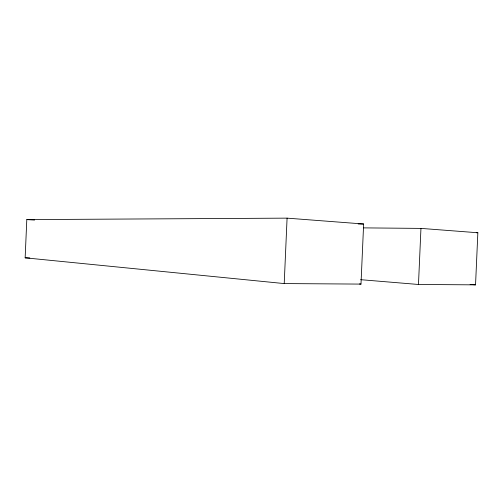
<?xml version="1.0" encoding="UTF-8"?>
<svg xmlns="http://www.w3.org/2000/svg" width="503" height="503" viewBox="0 0 503 503"><rect width="100%" height="100%" fill="white"/><g stroke="black" fill="none" stroke-linecap="round" stroke-linejoin="round"><path stroke-width="0.75" d="M25.15 257.825L26.804 219.604L287.081 218.139L363.638 224.005L360.991 284.094L284.214 283.579L25.15 257.825L29.828 257.951M284.214 283.579L287.081 218.139M418.477 284.478L420.954 228.393L477.85 232.751L475.542 284.861L418.477 284.478L360.613 279.681M358.149 223.986L363.638 224.005M363.682 227.884L420.954 228.393M476.284 232.732L477.85 232.751M26.804 219.604L34.581 220.062M470.072 284.44L475.542 284.861M359.431 283.956L360.991 284.094"/></g></svg>
